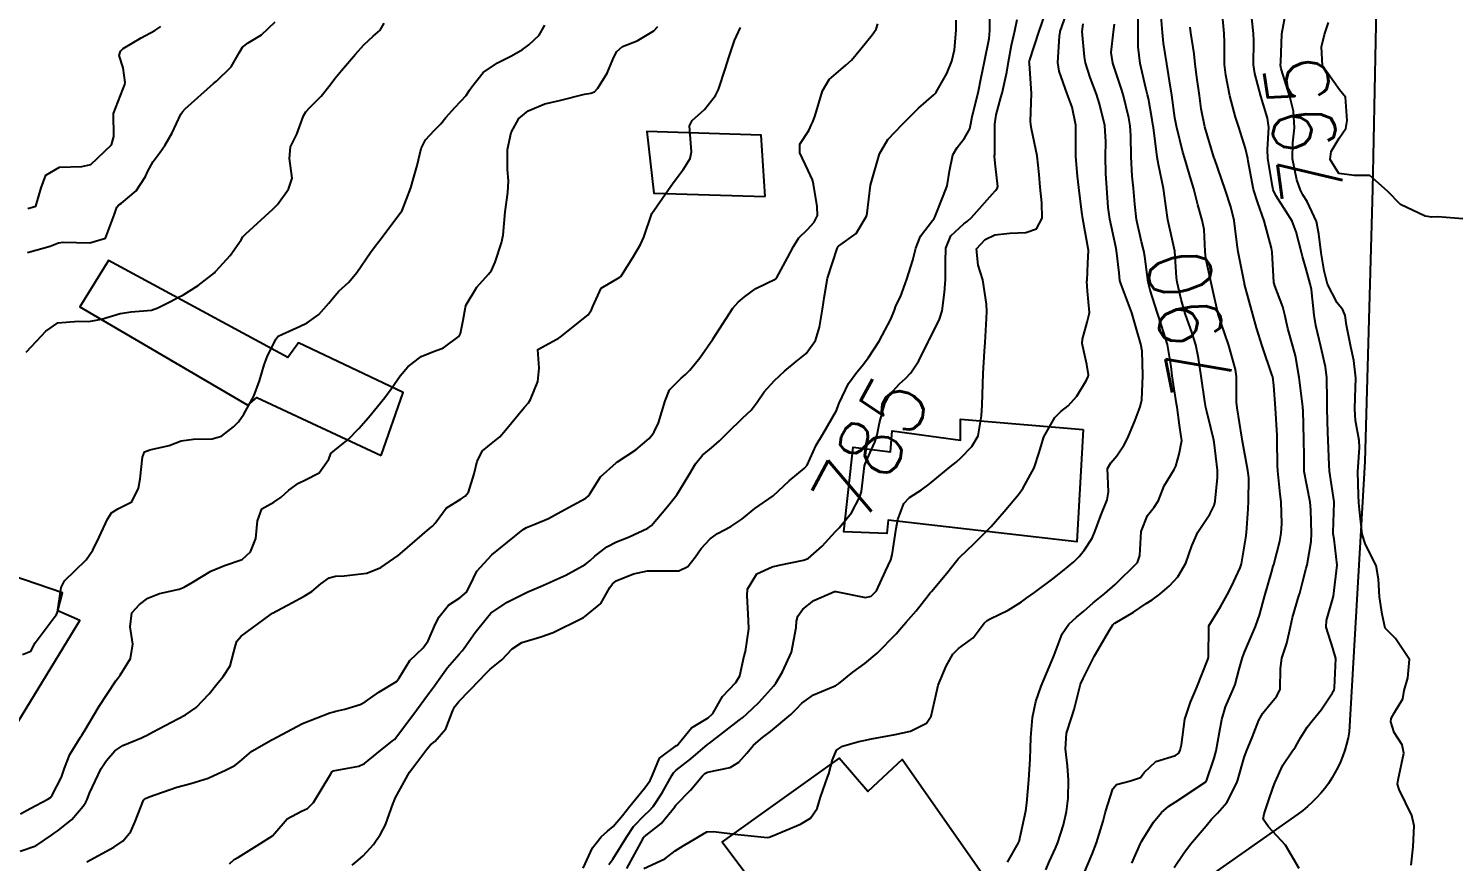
# Model space of a CAD drawing. Header units: metres. Extents: x 307586 to 320046, y 7427249 to 7434250.
# Drawn here: x 319146.4 to 319237.9, y 7429270.1 to 7429323.5 of the extents above; entities that cross this region are included whole.
import ezdxf
from ezdxf.enums import TextEntityAlignment as Align

# ---------------------------------------------------------------- set-up
doc = ezdxf.new("R2010")
doc.units = ezdxf.units.M
doc.header["$MEASUREMENT"] = 0
for name, color, linetype in [('Cotas', 45, 'Continuous'), ('Curvas de Nivel 1m', 11, 'Continuous'), ('Curvas de Nivel 5m', 15, 'Continuous'), ('Edificações', 30, 'Continuous'), ('Vias Primárias', 230, 'Continuous')]:
    doc.layers.add(name, color=color, linetype=linetype)
doc.styles.add('Style-STANDARD', font='STANDARD.shx')

msp = doc.modelspace()

# ---------------------------------------------------------------- linework, layer by layer
at = {"layer": 'Curvas de Nivel 1m', "flags": 128}
for points, elevation in [([(319167.12, 7429269.857), (319167.515, 7429270.174), (319167.839, 7429270.461), (319168.496, 7429271.194), (319168.947, 7429271.839), (319169.26, 7429272.438), (319169.766, 7429273.831), (319169.795, 7429273.92), (319169.886, 7429274.167), (319170.805, 7429275.816), (319171.279, 7429276.442), (319171.926, 7429277.308), (319172.15, 7429277.577), (319172.427, 7429277.795), (319173.132, 7429278.597), (319173.581, 7429279.784), (319173.702, 7429280.036), (319173.959, 7429280.365), (319175.333, 7429281.76), (319175.641, 7429282.092), (319175.983, 7429282.434), (319176.715, 7429283.026), (319177.397, 7429283.739), (319178.007, 7429284.134), (319179.221, 7429284.508), (319180.014, 7429284.784), (319181.843, 7429285.683), (319181.962, 7429285.743), (319182.024, 7429285.778), (319183.068, 7429286.64), (319183.648, 7429287.664), (319183.812, 7429287.906), (319184.057, 7429288.083), (319185.171, 7429288.54), (319186.064, 7429288.733), (319187.182, 7429288.741), (319188.064, 7429288.73), (319188.652, 7429289.019), (319189.12, 7429289.6), (319189.514, 7429290.163), (319190.091, 7429290.795), (319190.559, 7429291.121), (319191.413, 7429291.57), (319192.108, 7429292.046), (319192.94, 7429292.726), (319194.123, 7429293.54), (319195.151, 7429294.512), (319196.141, 7429295.317), (319196.297, 7429295.518), (319196.881, 7429296.791), (319197.305, 7429297.503), (319198.188, 7429299.009), (319198.307, 7429299.373), (319198.347, 7429299.488), (319198.96, 7429300.735), (319199.49, 7429301.477), (319199.823, 7429301.878), (319200.232, 7429302.411), (319200.911, 7429303.46), (319201.667, 7429304.859), (319201.895, 7429305.446), (319201.99, 7429305.721), (319202.276, 7429306.309), (319202.586, 7429307.14), (319202.684, 7429307.436), (319203.085, 7429308.653), (319203.277, 7429309.43), (319203.568, 7429310.184), (319204.34, 7429311.197), (319204.437, 7429311.323), (319204.489, 7429311.419), (319205.023, 7429312.747), (319205.268, 7429313.411), (319205.43, 7429314.352), (319205.647, 7429315.407), (319205.925, 7429315.87), (319206.399, 7429316.466), (319206.721, 7429317.082), (319206.785, 7429317.394), (319206.878, 7429317.854), (319207.273, 7429319.387), (319207.468, 7429320.364), (319207.68, 7429321.382), (319207.974, 7429322.873), (319208.023, 7429323.377), (319208.014, 7429324.893)], 784), ([(319183.592, 7429269.905), (319183.839, 7429270.24), (319184.714, 7429271.647), (319185.171, 7429272.333), (319185.874, 7429273.066), (319186.17, 7429273.336), (319186.42, 7429273.625), (319187.015, 7429274.495), (319187.631, 7429275.613), (319187.732, 7429275.786), (319187.908, 7429275.947), (319188.851, 7429276.669), (319189.913, 7429277.59), (319190.037, 7429277.691), (319191.949, 7429279.166), (319192.174, 7429279.335), (319192.441, 7429279.555), (319193.213, 7429280.299), (319193.977, 7429281.14), (319194.163, 7429281.355), (319194.298, 7429281.535), (319194.728, 7429282.267), (319195.291, 7429283.521), (319195.596, 7429285.094), (319195.621, 7429285.516), (319195.709, 7429285.833), (319196.034, 7429286.28), (319196.729, 7429286.824), (319198.052, 7429287.401), (319198.138, 7429287.403), (319200.046, 7429287.013), (319200.408, 7429287.105), (319200.743, 7429287.46), (319201.325, 7429288.71), (319201.657, 7429289.446), (319201.755, 7429289.768), (319202.008, 7429291.441), (319202.109, 7429292.021), (319202.499, 7429293.056), (319202.857, 7429293.433), (319203.628, 7429293.925), (319204.132, 7429294.291), (319204.744, 7429294.807), (319205.465, 7429295.407), (319205.845, 7429295.705), (319206.152, 7429295.978), (319206.854, 7429296.698), (319207.272, 7429297.384), (319207.481, 7429298.675), (319207.525, 7429299.38), (319207.546, 7429300.036), (319207.582, 7429301.38), (319207.68, 7429302.821), (319207.72, 7429303.378), (319207.789, 7429304.907), (319207.818, 7429305.377), (319207.809, 7429305.838), (319207.567, 7429307.381), (319207.256, 7429308.339), (319207.151, 7429309.387), (319207.717, 7429309.985), (319208.326, 7429310.271), (319209.304, 7429310.385), (319210.329, 7429310.416), (319211.004, 7429310.669), (319211.369, 7429311.335), (319211.347, 7429312.329), (319211.23, 7429313.337), (319211.174, 7429314.141), (319211.045, 7429315.34), (319210.692, 7429317.062), (319210.634, 7429317.347), (319210.629, 7429317.561), (319210.676, 7429319.346), (319210.554, 7429321.256), (319210.542, 7429321.349), (319210.553, 7429321.438), (319211.187, 7429323.339), (319211.549, 7429324.39)], 786), ([(319184.744, 7429269.646), (319185.757, 7429271.537), (319185.808, 7429271.631), (319185.827, 7429271.657), (319185.854, 7429271.683), (319186.946, 7429272.54), (319187.815, 7429273.611), (319187.841, 7429273.653), (319187.884, 7429273.707), (319188.821, 7429274.673), (319189.597, 7429275.593), (319189.75, 7429275.747), (319189.906, 7429275.82), (319191.354, 7429276.126), (319191.916, 7429276.459), (319192.428, 7429277.053), (319192.86, 7429277.551), (319193.44, 7429278.043), (319193.942, 7429278.43), (319195.254, 7429279.52), (319195.604, 7429279.87), (319195.964, 7429280.249), (319196.698, 7429280.777), (319197.98, 7429281.31), (319198.109, 7429281.36), (319198.319, 7429281.487), (319199.236, 7429282.232), (319199.996, 7429282.795), (319200.783, 7429283.458), (319202.015, 7429284.688), (319202.36, 7429285.096), (319202.646, 7429285.434), (319203.291, 7429286.171), (319204.049, 7429287.157), (319204.169, 7429287.301), (319204.281, 7429287.417), (319205.248, 7429288.591), (319205.891, 7429289.402), (319205.978, 7429289.497), (319206.076, 7429289.595), (319207.001, 7429290.475), (319207.908, 7429291.373), (319208.105, 7429291.58), (319208.932, 7429292.545), (319209.622, 7429293.355), (319209.853, 7429293.626), (319210.129, 7429294.005), (319210.847, 7429295.339), (319211.166, 7429296.327), (319211.48, 7429297.33), (319212.185, 7429298.567), (319212.558, 7429298.947), (319213.035, 7429299.312), (319213.585, 7429299.923), (319214.218, 7429300.966), (319214.325, 7429301.196), (319214.343, 7429301.299), (319214.23, 7429301.961), (319213.935, 7429303.303), (319213.958, 7429303.591), (319214.257, 7429304.683), (319214.382, 7429305.179), (319214.394, 7429305.299), (319214.283, 7429306.667), (319214.243, 7429307.3), (319214.244, 7429307.35), (319214.305, 7429308.467), (319214.333, 7429309.28), (319214.33, 7429309.3), (319214.315, 7429309.407), (319213.975, 7429311.304), (319213.912, 7429311.739), (319213.723, 7429313.306), (319213.634, 7429314.043), (319213.524, 7429315.309), (319213.526, 7429316.178), (319213.525, 7429317.309), (319213.283, 7429318.453), (319212.979, 7429319.315), (319212.455, 7429320.765), (319212.366, 7429321.321), (319212.48, 7429323.016), (319212.513, 7429323.29), (319212.517, 7429323.32), (319213.037, 7429324.775)], 787), ([(319214.034, 7429269.297), (319214.578, 7429270.563), (319214.848, 7429271.285), (319215.272, 7429272.674), (319215.44, 7429273.277), (319215.898, 7429274.758), (319216.143, 7429275.026), (319217.029, 7429275.259), (319217.681, 7429275.477), (319217.911, 7429275.813), (319218.649, 7429276.516), (319219.928, 7429276.894), (319220.124, 7429277.033), (319220.223, 7429277.226), (319220.297, 7429277.585), (319220.51, 7429279.222), (319220.87, 7429280.316), (319221.274, 7429281.211), (319222.001, 7429283.047), (319222.036, 7429283.166), (319222.039, 7429283.2), (319222.053, 7429285.169), (319222.058, 7429285.2), (319222.805, 7429286.429), (319223.238, 7429287.188), (319223.515, 7429287.728), (319224.07, 7429288.933), (319224.14, 7429289.179), (319224.421, 7429290.852), (319224.464, 7429291.176), (319224.587, 7429292.707), (319224.602, 7429293.175), (319224.61, 7429294.703), (319224.565, 7429295.176), (319224.197, 7429297.155), (319224.193, 7429297.18), (319224.174, 7429297.298), (319223.868, 7429299.183), (319223.838, 7429299.544), (319223.832, 7429301.184), (319223.774, 7429301.638), (319223.327, 7429303.189), (319222.84, 7429304.612), (319222.661, 7429305.196), (319222.287, 7429306.804), (319222.195, 7429307.201), (319221.86, 7429308.758), (319221.818, 7429309.207), (319221.748, 7429310.623), (319221.636, 7429311.211), (319221.343, 7429312.206), (319221.084, 7429313.219), (319220.928, 7429313.781), (319220.488, 7429315.228), (319220.388, 7429315.585), (319219.974, 7429317.234), (319219.88, 7429317.774), (319219.69, 7429319.237), (319219.536, 7429320.15), (319219.352, 7429321.241), (319219.157, 7429322.562), (319219.078, 7429323.244), (319218.952, 7429324.792)], 791), ([(319219.84, 7429269.714), (319220.444, 7429270.631), (319220.872, 7429271.215), (319221.875, 7429272.373), (319222.252, 7429272.823), (319222.611, 7429273.193), (319223.203, 7429273.873), (319223.863, 7429275.18), (319223.872, 7429275.211), (319223.905, 7429275.331), (319224.327, 7429276.774), (319224.469, 7429277.172), (319224.824, 7429278.049), (319225.254, 7429279.16), (319225.52, 7429279.597), (319225.968, 7429280.153), (319226.418, 7429280.704), (319226.621, 7429281.144), (319226.659, 7429282.481), (319226.744, 7429283.143), (319227.059, 7429284.093), (319227.294, 7429285.137), (319227.426, 7429285.742), (319227.832, 7429287.132), (319227.882, 7429287.305), (319228.062, 7429287.99), (319228.298, 7429288.901), (319228.355, 7429289.127), (319228.615, 7429290.605), (319228.629, 7429291.125), (319228.602, 7429292.641), (319228.562, 7429293.126), (319228.175, 7429295.107), (319228.171, 7429295.13), (319228.163, 7429296.127), (319228.155, 7429297.112), (319228.154, 7429297.13), (319228.095, 7429299.034), (319228.088, 7429299.132), (319228.079, 7429299.248), (319227.842, 7429301.136), (319227.608, 7429302.51), (319227.448, 7429303.142), (319227.128, 7429304.279), (319226.923, 7429305.15), (319226.795, 7429305.669), (319226.291, 7429307.007), (319226.239, 7429307.161), (319226.226, 7429307.229), (319226.11, 7429309.162), (319226.066, 7429309.413), (319225.598, 7429311.167), (319225.189, 7429312.337), (319224.923, 7429313.174), (319224.578, 7429314.99), (319224.548, 7429315.178), (319224.399, 7429315.805), (319223.973, 7429317.184), (319223.775, 7429317.831), (319223.411, 7429319.19), (319223.141, 7429320.505), (319223.068, 7429321.194), (319223.056, 7429322.616), (319223.046, 7429323.194), (319222.894, 7429324.801)], 793), ([(319227.841, 7429269.649), (319226.971, 7429271.139), (319225.875, 7429272.328), (319225.534, 7429272.81), (319225.599, 7429273.154), (319225.891, 7429273.983), (319226.185, 7429274.862), (319226.281, 7429275.146), (319226.79, 7429276.271), (319227.382, 7429277.136), (319227.611, 7429277.458), (319227.942, 7429278.015), (319228.358, 7429278.717), (319228.672, 7429279.123), (319229.257, 7429279.823), (319229.98, 7429280.909), (319230.056, 7429281.035), (319230.09, 7429281.108), (319230.115, 7429281.239), (319230.2, 7429283.107), (319230.013, 7429283.765), (319229.586, 7429285.114), (319229.601, 7429285.551), (319230.053, 7429287.11), (319230.28, 7429289.107), (319230.098, 7429290.763), (319230.036, 7429291.111), (319230.033, 7429291.181), (319230.088, 7429293.11), (319230.086, 7429293.148), (319229.792, 7429295.114), (319229.763, 7429295.508), (319229.708, 7429297.115), (319229.695, 7429297.598), (319229.651, 7429299.115), (319229.639, 7429299.678), (319229.618, 7429301.116), (319229.536, 7429301.81), (319229.242, 7429303.12), (319228.92, 7429304.466), (319228.818, 7429305.125), (319228.635, 7429306.781), (319228.561, 7429307.127), (319228.302, 7429308.08), (319228.057, 7429308.88), (319227.987, 7429309.135), (319227.658, 7429310.465), (319227.398, 7429311.144), (319227.002, 7429311.802), (319226.359, 7429312.798), (319226.189, 7429313.162), (319226.128, 7429313.401), (319225.847, 7429315.165), (319225.81, 7429315.755), (319225.907, 7429317.165), (319225.82, 7429317.765), (319225.379, 7429319.171), (319225.006, 7429320.623), (319224.929, 7429321.175), (319224.934, 7429322.72), (319224.916, 7429323.176), (319224.73, 7429324.957)], 794), ([(319145.839, 7429270.75), (319146.842, 7429271.101), (319147.85, 7429271.788), (319148.023, 7429271.916), (319148.277, 7429272.086), (319149.145, 7429272.796), (319149.877, 7429273.651), (319150.049, 7429273.899), (319150.136, 7429274.066), (319150.297, 7429274.474), (319151.042, 7429276.053), (319151.38, 7429276.579), (319151.92, 7429277.199), (319152.427, 7429277.534), (319153.623, 7429278.023), (319153.829, 7429278.126), (319153.935, 7429278.183), (319154.317, 7429278.395), (319155.946, 7429279.254), (319156.436, 7429279.497), (319157.132, 7429279.978), (319157.962, 7429280.844), (319158.459, 7429281.474), (319158.867, 7429281.961), (319159.303, 7429282.637), (319159.653, 7429283.953), (319159.735, 7429284.223), (319160.009, 7429284.543), (319161.874, 7429285.922), (319161.96, 7429285.985), (319162.024, 7429286.025), (319163.27, 7429286.672), (319164.041, 7429287.101), (319164.533, 7429287.408), (319165.125, 7429287.889), (319165.658, 7429288.283), (319166.058, 7429288.394), (319166.607, 7429288.42), (319168.06, 7429288.583), (319168.963, 7429288.942), (319170.072, 7429289.713), (319170.213, 7429289.828), (319172.089, 7429291.446), (319172.283, 7429291.606), (319172.449, 7429291.796), (319173.148, 7429292.749), (319174.116, 7429293.342), (319174.378, 7429293.518), (319174.588, 7429293.775), (319174.956, 7429294.95), (319175.149, 7429295.77), (319175.489, 7429296.431), (319176.161, 7429296.982), (319176.593, 7429297.327), (319176.951, 7429297.748), (319178.188, 7429299.227), (319178.424, 7429299.494), (319178.559, 7429299.726), (319179.043, 7429300.883), (319179.116, 7429301.721), (319179.037, 7429302.916), (319180.241, 7429303.587), (319180.327, 7429303.623), (319180.457, 7429303.707), (319182.258, 7429305.14), (319182.478, 7429305.461), (319182.554, 7429305.677), (319183.088, 7429306.864), (319184.291, 7429307.559), (319184.35, 7429307.601), (319184.393, 7429307.659), (319185.131, 7429308.825), (319185.622, 7429309.647), (319185.829, 7429310.136), (319186.343, 7429311.64), (319187.714, 7429313.62), (319188.372, 7429314.479), (319188.803, 7429315.181), (319188.883, 7429315.605), (319188.756, 7429317.258), (319188.922, 7429317.605), (319189.715, 7429318.302), (319190.429, 7429319.21), (319190.62, 7429319.587), (319191.072, 7429320.962), (319191.249, 7429321.578), (319191.641, 7429322.739), (319192.019, 7429323.567)], 781), ([(319145.992, 7429283.369), (319146.517, 7429283.59), (319146.806, 7429284.108), (319148.02, 7429285.749), (319148.175, 7429285.934), (319148.226, 7429286.088), (319148.47, 7429287.663), (319148.688, 7429288.084), (319149.378, 7429288.758), (319150.067, 7429289.431), (319150.507, 7429290.063), (319150.904, 7429290.881), (319151.442, 7429292.05), (319151.687, 7429292.458), (319152.103, 7429292.711), (319152.992, 7429293.149), (319153.423, 7429294.027), (319153.529, 7429294.626), (319153.692, 7429296.025), (319153.819, 7429296.353), (319154.15, 7429296.497), (319155.387, 7429296.776), (319156.159, 7429297.059), (319156.965, 7429297.184), (319158.161, 7429297.188), (319158.75, 7429297.378), (319159.516, 7429297.957), (319159.834, 7429298.296), (319160.181, 7429298.777), (319160.833, 7429299.94), (319161.186, 7429300.918), (319161.486, 7429301.931), (319161.688, 7429302.461), (319162.238, 7429303.596), (319162.385, 7429303.774), (319162.653, 7429303.916), (319163.746, 7429304.407), (319164.25, 7429304.641), (319164.985, 7429305.164), (319165.643, 7429305.886), (319165.908, 7429306.244), (319166.275, 7429306.662), (319166.911, 7429307.243), (319167.431, 7429307.863), (319168.306, 7429309.145), (319168.61, 7429309.547), (319168.841, 7429309.845), (319170.333, 7429311.83), (319170.883, 7429313.294), (319171.043, 7429313.82), (319171.287, 7429314.731), (319171.563, 7429315.812), (319171.828, 7429316.372), (319172.401, 7429316.984), (319172.809, 7429317.394), (319173.134, 7429317.793), (319173.734, 7429318.472), (319174.427, 7429319.213), (319174.661, 7429319.547), (319174.802, 7429319.776), (319175.536, 7429320.675), (319176.448, 7429321.303), (319177.346, 7429321.747), (319178.041, 7429322.155), (319178.464, 7429322.466), (319179.116, 7429323.081), (319179.49, 7429323.72)], 779), ([(319146.222, 7429302.755), (319146.889, 7429303.454), (319147.493, 7429304.101), (319148.248, 7429304.638), (319149.587, 7429304.739), (319150.249, 7429304.712), (319151.063, 7429304.87), (319152.255, 7429305.222), (319152.953, 7429305.336), (319154.257, 7429305.456), (319154.677, 7429305.597), (319155.471, 7429306.008), (319155.997, 7429306.272), (319156.269, 7429306.417), (319157.247, 7429307.017), (319158.291, 7429307.848), (319158.352, 7429307.909), (319158.404, 7429307.969), (319159.308, 7429308.955), (319160.011, 7429309.953), (319160.128, 7429310.139), (319160.317, 7429310.343), (319162.051, 7429311.924), (319162.194, 7429312.063), (319162.338, 7429312.229), (319163.055, 7429313.211), (319163.281, 7429313.911), (319163.119, 7429315.169), (319163.183, 7429315.912), (319163.581, 7429316.722), (319163.999, 7429317.904), (319164.148, 7429318.171), (319164.418, 7429318.446), (319165.142, 7429319.176), (319165.711, 7429319.887), (319166.024, 7429320.297), (319166.442, 7429320.813), (319167.346, 7429321.867), (319167.872, 7429322.449), (319168.47, 7429323.006), (319168.92, 7429323.402), (319169.189, 7429323.843)], 778), ([(319146.303, 7429309.149), (319147.755, 7429309.546), (319148.31, 7429309.758), (319148.593, 7429309.804), (319150.31, 7429309.762), (319151.318, 7429310.055), (319151.89, 7429311.608), (319152.031, 7429312.045), (319152.174, 7429312.204), (319152.337, 7429312.31), (319153.288, 7429313.092), (319153.868, 7429314.025), (319154.025, 7429314.365), (319154.373, 7429314.987), (319154.808, 7429315.586), (319155.118, 7429316.013), (319155.579, 7429316.824), (319156.144, 7429318.003), (319156.243, 7429318.173), (319156.417, 7429318.365), (319158.228, 7429319.973), (319158.435, 7429320.139), (319159.365, 7429321.04), (319159.878, 7429321.956), (319160.101, 7429322.31), (319160.462, 7429322.582), (319161.319, 7429323.089), (319162.183, 7429323.925)], 777), ([(319146.331, 7429311.955), (319146.846, 7429312.112), (319147.178, 7429313.28), (319147.483, 7429314.103), (319148.368, 7429314.625), (319149.791, 7429314.653), (319150.37, 7429314.791), (319151.699, 7429316.05), (319151.85, 7429316.589), (319151.821, 7429318.049), (319152.428, 7429319.597), (319152.559, 7429319.912), (319152.577, 7429320.039), (319152.442, 7429320.977), (319152.191, 7429321.785), (319152.268, 7429322.043), (319152.354, 7429322.141), (319152.456, 7429322.217), (319153.592, 7429322.903), (319154.473, 7429323.378), (319154.862, 7429323.632)], 776), ([(319150.123, 7429270.066), (319151.843, 7429271.015), (319152.45, 7429271.431), (319152.928, 7429272.029), (319153.219, 7429272.67), (319153.739, 7429274.021), (319153.806, 7429274.099), (319153.884, 7429274.146), (319154.11, 7429274.242), (319155.892, 7429274.855), (319156.781, 7429275.094), (319157.898, 7429275.433), (319158.265, 7429275.6), (319159.017, 7429275.959), (319159.607, 7429276.254), (319159.911, 7429276.487), (319160.7, 7429277.16), (319161.932, 7429277.875), (319161.959, 7429277.893), (319162.014, 7429277.919), (319163.261, 7429278.585), (319163.943, 7429278.939), (319165.706, 7429279.629), (319165.951, 7429279.7), (319166.087, 7429279.733), (319166.656, 7429279.863), (319167.65, 7429280.159), (319167.958, 7429280.33), (319168.843, 7429280.963), (319169.971, 7429281.641), (319170.116, 7429281.828), (319170.817, 7429282.991), (319171.678, 7429283.805), (319172.007, 7429284.248), (319172.479, 7429285.335), (319172.715, 7429285.793), (319173.296, 7429286.525), (319174.041, 7429287.005), (319174.451, 7429287.372), (319174.672, 7429287.774), (319175.115, 7429288.717), (319176.073, 7429289.76), (319178.089, 7429291.376), (319178.309, 7429291.509), (319178.837, 7429291.723), (319179.716, 7429292.097), (319180.102, 7429292.305), (319181.002, 7429292.804), (319182.119, 7429293.4), (319182.268, 7429293.531), (319182.364, 7429293.678), (319183.046, 7429294.759), (319184.049, 7429295.661), (319184.109, 7429295.695), (319184.144, 7429295.719), (319185.314, 7429296.49), (319186.166, 7429297.21), (319186.363, 7429297.444), (319186.487, 7429297.635), (319186.779, 7429298.231), (319187.188, 7429299.625), (319187.479, 7429300.345), (319188.215, 7429301.076), (319188.5, 7429301.326), (319188.771, 7429301.605), (319189.43, 7429302.399), (319190.243, 7429303.59), (319191.536, 7429305.571), (319191.876, 7429305.959), (319192.274, 7429306.308), (319193, 7429306.835), (319194.292, 7429307.463), (319194.337, 7429307.494), (319194.362, 7429307.539), (319195.036, 7429308.802), (319195.42, 7429309.529), (319195.758, 7429310.089), (319196.329, 7429310.612), (319196.758, 7429311.092), (319196.96, 7429311.511), (319196.939, 7429312.102), (319196.711, 7429313.515), (319196.645, 7429313.795), (319196.372, 7429314.397), (319195.829, 7429315.526), (319195.828, 7429316.089), (319196.405, 7429316.969), (319196.583, 7429317.345), (319196.655, 7429317.516), (319196.823, 7429317.92), (319197.276, 7429319.507), (319197.717, 7429320.227), (319198.454, 7429320.885), (319198.788, 7429321.156), (319199.134, 7429321.483), (319199.739, 7429322.209), (319200.479, 7429323.108), (319200.728, 7429323.466), (319200.831, 7429323.81)], 782), ([(319159.257, 7429269.956), (319159.571, 7429270.217), (319159.837, 7429270.384), (319161.029, 7429271.117), (319161.85, 7429271.627), (319162.021, 7429271.748), (319162.171, 7429271.917), (319162.953, 7429272.823), (319163.874, 7429273.315), (319164.272, 7429273.499), (319164.649, 7429273.889), (319165.755, 7429275.726), (319165.845, 7429275.871), (319165.878, 7429275.896), (319165.903, 7429275.907), (319167.555, 7429276.207), (319167.911, 7429276.38), (319168.722, 7429277.041), (319169.723, 7429277.832), (319169.841, 7429277.924), (319169.935, 7429278.021), (319171.26, 7429279.81), (319171.963, 7429280.766), (319172.401, 7429281.363), (319172.701, 7429281.793), (319173.24, 7429282.532), (319173.997, 7429283.4), (319174.18, 7429283.597), (319174.313, 7429283.777), (319175.009, 7429284.774), (319175.805, 7429285.762), (319175.905, 7429285.881), (319176.027, 7429286.012), (319177.066, 7429286.716), (319178.045, 7429287.221), (319178.397, 7429287.377), (319179.209, 7429287.718), (319179.789, 7429287.979), (319180.057, 7429288.103), (319180.82, 7429288.458), (319182.068, 7429289.14), (319182.364, 7429289.383), (319182.685, 7429289.674), (319183.464, 7429290.281), (319184.082, 7429290.597), (319184.851, 7429290.887), (319186.091, 7429291.477), (319186.322, 7429291.637), (319187.357, 7429292.866), (319187.937, 7429293.613), (319188.126, 7429293.88), (319188.771, 7429294.969), (319189.142, 7429295.6), (319189.599, 7429296.148), (319190.158, 7429296.629), (319190.684, 7429297.063), (319191.193, 7429297.575), (319192.183, 7429298.55), (319192.708, 7429299.035), (319193.1, 7429299.551), (319193.548, 7429300.202), (319194.214, 7429300.935), (319194.527, 7429301.228), (319194.856, 7429301.534), (319195.596, 7429302.16), (319196.234, 7429302.674), (319196.837, 7429303.511), (319197.095, 7429304.351), (319197.287, 7429305.505), (319197.407, 7429306.372), (319197.615, 7429307.5), (319198.224, 7429309.404), (319198.265, 7429309.491), (319198.284, 7429309.52), (319198.314, 7429309.543), (319199.449, 7429310.356), (319200.105, 7429311.472), (319200.147, 7429311.67), (319200.363, 7429313.47), (319200.949, 7429315.462), (319201.463, 7429316.388), (319202.412, 7429317.373), (319202.446, 7429317.406), (319202.479, 7429317.439), (319203.449, 7429318.404), (319204.431, 7429319.248), (319204.518, 7429319.333), (319204.582, 7429319.419), (319205.247, 7429320.616), (319205.586, 7429321.409), (319205.749, 7429322.129), (319205.854, 7429323.406), (319205.864, 7429324.032)], 783), ([(319185.833, 7429269.653), (319187.181, 7429270.276), (319187.845, 7429270.776), (319188.347, 7429271.106), (319189.193, 7429271.597), (319189.602, 7429271.856), (319189.867, 7429272.006), (319190.306, 7429272.023), (319191.866, 7429271.823), (319193.76, 7429271.645), (319193.864, 7429271.657), (319194.045, 7429271.718), (319195.873, 7429272.483), (319196.513, 7429272.867), (319196.947, 7429273.499), (319197.156, 7429274.231), (319197.605, 7429275.493), (319197.683, 7429275.715), (319197.92, 7429276.605), (319198.178, 7429277.239), (319198.557, 7429277.484), (319199.62, 7429277.79), (319199.937, 7429277.86), (319200.436, 7429277.961), (319201.941, 7429278.231), (319202.928, 7429278.445), (319203.948, 7429278.972), (319204.247, 7429279.416), (319204.564, 7429280.822), (319204.706, 7429281.409), (319205.203, 7429282.61), (319205.641, 7429283.395), (319206.006, 7429283.747), (319206.954, 7429284.44), (319207.657, 7429285.374), (319207.85, 7429285.548), (319208.027, 7429285.648), (319209.183, 7429286.211), (319210.044, 7429286.739), (319210.394, 7429286.999), (319210.883, 7429287.338), (319212.062, 7429288.212), (319212.672, 7429288.709), (319213.399, 7429289.307), (319213.734, 7429289.647), (319214.085, 7429290.085), (319214.567, 7429290.825), (319214.777, 7429291.293), (319215.13, 7429292.272), (319215.546, 7429293.286), (319215.612, 7429293.802), (319215.561, 7429295.286), (319215.77, 7429295.663), (319216.155, 7429296.106), (319216.625, 7429296.814), (319216.857, 7429297.27), (319217.323, 7429298.401), (319217.657, 7429299.258), (319217.756, 7429299.7), (319217.82, 7429301.256), (319217.791, 7429302.809), (319217.702, 7429303.258), (319217.368, 7429304.377), (319217.122, 7429305.267), (319216.411, 7429307.158), (319216.367, 7429307.279), (319216.356, 7429307.342), (319216.298, 7429307.836), (319216.131, 7429309.282), (319216.089, 7429309.51), (319215.706, 7429311.286), (319215.605, 7429312.033), (319215.513, 7429313.288), (319215.453, 7429314.209), (319215.427, 7429315.29), (319215.457, 7429316.23), (319215.384, 7429317.29), (319215.047, 7429318.673), (319214.845, 7429319.296), (319214.449, 7429320.374), (319214.147, 7429321.303), (319214.078, 7429321.693), (319213.944, 7429323.305), (319213.991, 7429323.801)], 788), ([(319209.14, 7429270.06), (319209.862, 7429271.289), (319209.882, 7429271.33), (319209.889, 7429271.35), (319209.9, 7429271.386), (319210.313, 7429273.344), (319210.389, 7429273.844), (319210.522, 7429275.341), (319210.597, 7429276.665), (319210.623, 7429277.34), (319210.649, 7429278.048), (319210.742, 7429279.338), (319210.956, 7429280.347), (319211.299, 7429281.33), (319211.999, 7429282.952), (319212.106, 7429283.215), (319212.141, 7429283.319), (319212.642, 7429284.689), (319213.071, 7429285.31), (319213.576, 7429285.758), (319214.036, 7429286.157), (319214.644, 7429286.691), (319215.383, 7429287.28), (319216.059, 7429287.852), (319217.478, 7429289.259), (319217.628, 7429289.708), (319217.714, 7429291.256), (319218.113, 7429292.286), (319218.554, 7429292.81), (319218.831, 7429293.243), (319219.199, 7429294.173), (319219.828, 7429295.233), (319219.938, 7429295.44), (319220.158, 7429296.203), (319220.319, 7429297.08), (319220.312, 7429297.228), (319220.291, 7429297.345), (319220.181, 7429298.067), (319220.015, 7429299.232), (319219.984, 7429299.444), (319219.707, 7429301.235), (319219.636, 7429301.829), (319219.395, 7429303.238), (319219.025, 7429304.473), (319218.761, 7429305.245), (319218.285, 7429306.729), (319218.16, 7429307.252), (319217.944, 7429308.891), (319217.885, 7429309.256), (319217.746, 7429309.835), (319217.426, 7429311.264), (319217.32, 7429312.233), (319217.224, 7429313.267), (319217.139, 7429314.037), (319217.074, 7429315.27), (319217.059, 7429316.614), (319217.015, 7429317.271), (319216.926, 7429317.78), (319216.564, 7429319.278), (319216.439, 7429319.687), (319215.907, 7429321.286), (319215.788, 7429321.969), (319215.938, 7429323.285), (319215.998, 7429323.775)], 789), ([(319217.116, 7429269.985), (319217.68, 7429271.252), (319217.74, 7429271.376), (319217.866, 7429271.584), (319218.51, 7429272.61), (319219.024, 7429273.239), (319219.487, 7429273.634), (319219.89, 7429273.903), (319221.861, 7429275.201), (319221.884, 7429275.219), (319221.904, 7429275.269), (319222.4, 7429276.721), (319222.522, 7429277.194), (319222.74, 7429278.397), (319222.887, 7429279.191), (319223.134, 7429280.02), (319223.642, 7429281.183), (319223.733, 7429281.435), (319223.995, 7429282.421), (319224.218, 7429283.177), (319224.346, 7429283.515), (319225.038, 7429285.165), (319225.295, 7429285.9), (319225.653, 7429287.156), (319226.068, 7429288.617), (319226.189, 7429289.031), (319226.223, 7429289.149), (319226.606, 7429290.642), (319226.695, 7429291.151), (319226.732, 7429291.773), (319226.684, 7429293.152), (319226.631, 7429293.653), (319226.476, 7429295.155), (319226.462, 7429295.47), (319226.442, 7429297.156), (319226.435, 7429297.415), (319226.332, 7429299.158), (319226.215, 7429300.606), (319226.151, 7429301.161), (319226.121, 7429301.264), (319225.469, 7429303.168), (319225.119, 7429304.306), (319224.879, 7429305.174), (319224.349, 7429307.123), (319224.335, 7429307.18), (319224.295, 7429307.364), (319223.934, 7429309.184), (319223.879, 7429309.625), (319223.686, 7429311.187), (319223.469, 7429312.071), (319223.096, 7429313.193), (319222.413, 7429315.169), (319222.404, 7429315.2), (319222.384, 7429315.255), (319221.792, 7429317.209), (319221.564, 7429318.353), (319221.447, 7429319.215), (319221.277, 7429320.391), (319221.187, 7429321.219), (319221.121, 7429321.872), (319220.905, 7429323.224), (319220.852, 7429323.59)], 792), ([(319238.346, 7429311.312), (319236.746, 7429311.433), (319236.347, 7429311.412), (319235.923, 7429311.469), (319234.354, 7429312.217), (319233.508, 7429313.069), (319232.378, 7429314.087), (319231.386, 7429314.087), (319230.38, 7429314.217), (319229.831, 7429315.116), (319229.9, 7429315.613), (319230.407, 7429316.48), (319230.83, 7429317.104), (319230.919, 7429317.604), (319230.816, 7429319.104), (319230.44, 7429319.577), (319229.348, 7429321.121), (319229.276, 7429322.321), (319229.47, 7429323.12), (319229.729, 7429323.883)], 796)]:
    msp.add_lwpolyline(points, dxfattribs=dict(at, elevation=elevation))
at = {"layer": 'Curvas de Nivel 5m', "flags": 128}
for points, elevation in [([(319211.601, 7429269.559), (319211.845, 7429270.115), (319212.229, 7429270.945), (319212.372, 7429271.315), (319212.728, 7429272.458), (319212.938, 7429273.309), (319213.043, 7429274.157), (319213.057, 7429275.308), (319212.99, 7429276.236), (319212.873, 7429277.311), (319212.938, 7429278.315), (319213.257, 7429279.307), (319213.425, 7429279.841), (319213.782, 7429281.302), (319213.83, 7429281.456), (319213.988, 7429281.83), (319214.721, 7429283.289), (319215.68, 7429284.935), (319215.901, 7429285.272), (319215.96, 7429285.335), (319216.025, 7429285.38), (319217.215, 7429286.078), (319218.044, 7429286.631), (319218.419, 7429286.874), (319218.92, 7429287.241), (319219.526, 7429287.767), (319220.064, 7429288.35), (319220.59, 7429289.222), (319220.972, 7429290.335), (319221.343, 7429291.211), (319222.115, 7429292.372), (319222.403, 7429292.914), (319222.471, 7429293.197), (319222.62, 7429294.714), (319222.619, 7429295.195), (319222.392, 7429296.976), (319222.354, 7429297.198), (319222.18, 7429297.911), (319221.929, 7429298.942), (319221.873, 7429299.205), (319221.808, 7429299.596), (319221.554, 7429301.21), (319221.389, 7429302.368), (319221.225, 7429303.215), (319220.996, 7429303.965), (319220.545, 7429305.226), (319220.277, 7429306.137), (319220.024, 7429307.233), (319219.981, 7429307.548), (319219.868, 7429309.234), (319219.755, 7429309.802), (319219.422, 7429311.239), (319219.277, 7429312.317), (319219.145, 7429313.242), (319218.83, 7429314.794), (319218.749, 7429315.246), (319218.503, 7429317.158), (319218.49, 7429317.249), (319218.417, 7429317.66), (319218.186, 7429319.009), (319218.13, 7429319.255), (319218.011, 7429319.685), (319217.643, 7429321.262), (319217.529, 7429322.32), (319217.529, 7429323.264), (319217.517, 7429324.289)], 790), ([(319235.035, 7429269.852), (319235.158, 7429271.041), (319235.22, 7429272.383), (319235.075, 7429273.042), (319234.253, 7429274.709), (319234.141, 7429275.057), (319234.197, 7429275.338), (319234.549, 7429277.051), (319234.453, 7429277.567), (319233.946, 7429278.366), (319233.721, 7429279.062), (319233.753, 7429279.265), (319233.962, 7429279.647), (319234.498, 7429280.529), (319234.589, 7429281.051), (319234.819, 7429281.875), (319234.931, 7429283.046), (319234.023, 7429284.392), (319233.365, 7429285.067), (319233.163, 7429285.947), (319232.993, 7429287.071), (319232.941, 7429288.194), (319232.79, 7429289.073), (319232.093, 7429290.429), (319231.885, 7429291.083), (319231.707, 7429292.674), (319231.682, 7429293.087), (319231.643, 7429293.574), (319231.617, 7429295.088), (319231.72, 7429296.638), (319231.698, 7429297.087), (319231.464, 7429298.369), (319231.412, 7429299.092), (319231.444, 7429299.852), (319231.478, 7429301.091), (319231.358, 7429302.217), (319231.17, 7429303.096), (319230.882, 7429304.483), (319230.787, 7429305.102), (319230.638, 7429305.466), (319230.281, 7429305.908), (319229.673, 7429307.116), (319229.448, 7429307.972), (319229.265, 7429309.12), (319229.114, 7429310.339), (319228.949, 7429311.124), (319228.356, 7429312.415), (319228.076, 7429312.85), (319227.926, 7429313.137), (319227.701, 7429313.812), (319227.414, 7429315.145), (319227.443, 7429316.185), (319227.546, 7429317.143), (319227.479, 7429318.199), (319227.247, 7429319.148), (319226.694, 7429320.922), (319226.66, 7429321.157), (319226.662, 7429321.354), (319226.74, 7429323.156), (319227.006, 7429324.652)], 795), ([(319145.869, 7429273.153), (319146.482, 7429273.495), (319147.605, 7429274.093), (319147.777, 7429274.198), (319147.885, 7429274.34), (319148.483, 7429275.498), (319148.692, 7429276.082), (319149.036, 7429276.955), (319149.717, 7429278.072), (319149.804, 7429278.202), (319149.936, 7429278.423), (319150.911, 7429280.056), (319151.969, 7429281.681), (319152.13, 7429281.88), (319152.257, 7429282.037), (319152.911, 7429283.109), (319153.068, 7429284.029), (319152.895, 7429285.151), (319153.009, 7429286.03), (319153.485, 7429286.571), (319154.037, 7429286.983), (319154.782, 7429287.272), (319156.046, 7429287.557), (319156.362, 7429287.682), (319156.868, 7429287.988), (319158.06, 7429288.716), (319158.95, 7429289.075), (319160.068, 7429289.46), (319160.611, 7429289.942), (319160.948, 7429290.803), (319161.058, 7429291.936), (319161.332, 7429292.704), (319162.111, 7429293.134), (319162.578, 7429293.454), (319163.077, 7429293.91), (319163.682, 7429294.35), (319164.13, 7429294.564), (319165.012, 7429295.013), (319165.634, 7429295.885), (319165.77, 7429296.263), (319166.153, 7429296.576), (319166.875, 7429297.157), (319167.552, 7429297.859), (319168.18, 7429298.565), (319168.754, 7429299.278), (319169.214, 7429299.84), (319169.636, 7429300.398), (319170.207, 7429301.23), (319170.687, 7429301.823), (319171.551, 7429302.483), (319172.227, 7429302.744), (319172.984, 7429303.04), (319173.979, 7429303.783), (319174.079, 7429303.947), (319174.253, 7429304.801), (319174.398, 7429305.642), (319174.437, 7429305.778), (319175.127, 7429306.925), (319175.87, 7429307.764), (319176.063, 7429307.995), (319176.301, 7429308.523), (319176.713, 7429309.754), (319176.814, 7429310.249), (319176.947, 7429311.751), (319177.119, 7429312.981), (319177.143, 7429313.748), (319177.079, 7429314.459), (319177.096, 7429315.749), (319177.318, 7429316.827), (319177.82, 7429317.739), (319178.418, 7429318.228), (319179.477, 7429318.665), (319180.425, 7429318.898), (319182.033, 7429319.29), (319182.43, 7429319.364), (319182.66, 7429319.449), (319182.872, 7429319.676), (319183.468, 7429320.645), (319183.914, 7429321.665), (319184.092, 7429322.039), (319184.47, 7429322.352), (319185.402, 7429322.722), (319186.48, 7429323.356), (319186.737, 7429323.636)], 780), ([(319181.933, 7429269.679), (319182.546, 7429270.973), (319183.086, 7429271.668), (319183.491, 7429272.031), (319183.863, 7429272.341), (319184.469, 7429273.056), (319184.928, 7429273.644), (319185.895, 7429274.811), (319186.239, 7429275.287), (319186.38, 7429275.625), (319186.827, 7429276.713), (319187.932, 7429277.527), (319187.985, 7429277.556), (319188.027, 7429277.609), (319188.878, 7429278.667), (319189.95, 7429279.316), (319190.244, 7429279.586), (319190.872, 7429280.674), (319191.734, 7429281.564), (319191.987, 7429282.002), (319192.27, 7429283.287), (319192.338, 7429283.557), (319192.561, 7429285.011), (319192.545, 7429285.555), (319192.444, 7429287.159), (319192.482, 7429287.556), (319193.073, 7429288.54), (319194.067, 7429288.985), (319194.508, 7429289.096), (319196.072, 7429289.412), (319196.365, 7429289.516), (319197.271, 7429290.316), (319198.099, 7429291.237), (319198.225, 7429291.365), (319198.352, 7429291.488), (319199.135, 7429292.458), (319199.685, 7429293.474), (319199.779, 7429293.821), (319199.979, 7429295.472), (319200.015, 7429295.601), (319200.149, 7429295.901), (319200.643, 7429296.986), (319200.794, 7429297.461), (319200.947, 7429298.225), (319201.286, 7429299.454), (319201.608, 7429300.042), (319202.212, 7429300.719), (319202.599, 7429301.055), (319202.948, 7429301.433), (319203.463, 7429302.196), (319204.062, 7429303.422), (319204.119, 7429303.547), (319204.247, 7429303.784), (319204.796, 7429304.877), (319204.958, 7429305.413), (319205.106, 7429306.586), (319205.162, 7429307.411), (319205.173, 7429308.542), (319205.199, 7429309.411), (319205.519, 7429310.214), (319206.337, 7429310.992), (319206.576, 7429311.16), (319206.832, 7429311.393), (319208.36, 7429313.094), (319208.491, 7429313.239), (319208.52, 7429313.368), (319208.376, 7429314.679), (319208.309, 7429315.298), (319208.315, 7429315.371), (319208.324, 7429315.431), (319208.338, 7429317.371), (319208.419, 7429317.977), (319208.716, 7429319.081), (319208.799, 7429319.366), (319209.113, 7429320.704), (319209.204, 7429321.363), (319209.397, 7429322.437), (319209.626, 7429323.359), (319209.771, 7429324.077)], 785)]:
    msp.add_lwpolyline(points, dxfattribs=dict(at, elevation=elevation))
at = {"layer": 'Edificações'}
for points in [[(319193.606, 7429312.741), (319193.355, 7429316.656), (319186.018, 7429316.907), (319186.47, 7429312.942), (319193.606, 7429312.741)], [(319168.978, 7429296.132), (319170.409, 7429300.175), (319163.69, 7429303.35), (319162.999, 7429302.413), (319151.498, 7429308.626), (319149.671, 7429305.667), (319160.432, 7429299.356), (319161.024, 7429299.849), (319168.978, 7429296.132)], [(319214, 7429297.803), (319213.602, 7429290.59), (319201.499, 7429291.983), (319201.4, 7429291.137), (319198.66, 7429291.237), (319199.258, 7429296.659), (319201.649, 7429296.361), (319201.748, 7429297.704), (319206.131, 7429297.107), (319206.131, 7429298.45), (319214, 7429297.803)], [(319135.724, 7429291.711), (319130.507, 7429279.189), (319138.812, 7429276.662), (319139.334, 7429277.337), (319140.84, 7429276.785), (319141.609, 7429278.535), (319144.621, 7429277.276), (319149.664, 7429285.545), (319148.25, 7429286.159), (319148.557, 7429287.325), (319135.724, 7429291.711)], [(319207.527, 7429269.305), (319202.402, 7429276.64), (319200.184, 7429274.577), (319198.348, 7429276.716), (319190.852, 7429271.368), (319197.125, 7429262.964), (319207.527, 7429269.305)]]:
    msp.add_lwpolyline(points, dxfattribs=at)
at = {"layer": 'Vias Primárias'}
msp.add_lwpolyline([(319245.862, 7429419.462, 0.077767), (319237.755, 7429405.712, 0.084155), (319233.541, 7429385.905), (319233.211, 7429377.982), (319233.128, 7429370.181), (319232.881, 7429345.391), (319232.798, 7429325.874), (319232.548, 7429313.2), (319232.052, 7429295.744), (319231.06, 7429278.414, -0.201873), (319227.755, 7429273.132), (319220.577, 7429268.08), (319210.644, 7429262.648), (319201.548, 7429257.951), (319195.8, 7429255.88), (319186.695, 7429253.555), (319175.377, 7429253.245), (319161.037, 7429256.606), (319154.95, 7429258.413), (319151.496, 7429259.728), (319141.599, 7429263.62)], format="xyb", dxfattribs=at)
msp.add_lwpolyline([(319245.862, 7429419.462, 0.077767), (319237.755, 7429405.712, 0.084155), (319233.541, 7429385.905), (319233.211, 7429377.982), (319233.128, 7429370.181), (319232.881, 7429345.391), (319232.798, 7429325.874), (319232.548, 7429313.2), (319232.052, 7429295.744), (319231.06, 7429278.414, -0.201873), (319227.755, 7429273.132), (319220.577, 7429268.08), (319210.644, 7429262.648), (319201.548, 7429257.951), (319195.8, 7429255.88), (319186.695, 7429253.555), (319175.377, 7429253.245), (319161.037, 7429256.606), (319154.95, 7429258.413), (319151.496, 7429259.728), (319141.599, 7429263.62)], format="xyb", dxfattribs=at)

# ---------------------------------------------------------------- texts
at = {"layer": 'Cotas', "style": 'Style-STANDARD'}
for s, rotation, p in [('795', 98.08715, (319228.142, 7429317.046, 795)), ('790', 101.40742, (319220.827, 7429304.693, 790)), ('785', 61.55737, (319200.382, 7429296.639, 785))]:
    msp.add_text(s, height=4, rotation=rotation, dxfattribs=at).set_placement(p, align=Align.MIDDLE_CENTER)

doc.saveas('drawing.dxf')
